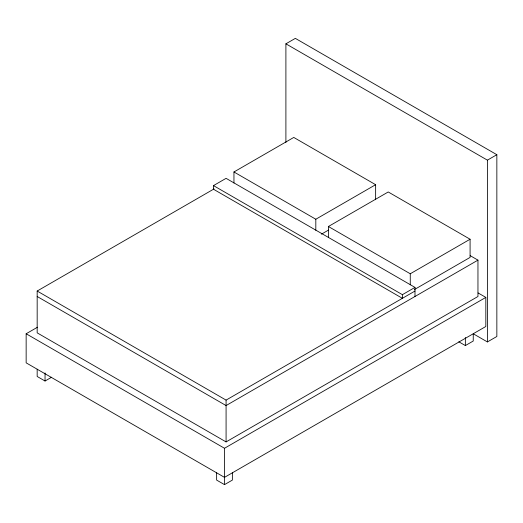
<?xml version="1.0" encoding="UTF-8"?>
<svg xmlns="http://www.w3.org/2000/svg" width="523" height="523" viewBox="0 0 523 523"><rect width="100%" height="100%" fill="white"/><g stroke="black" fill="none" stroke-linecap="round" stroke-linejoin="round"><path stroke-width="0.78" d="M285.898 142.452L285.898 43.821L295.345 38.369L496.85 154.703L496.85 336.485L487.403 341.937L473.263 333.772L473.237 341.029L465.365 345.572L458.808 341.787M233.951 183.037L233.951 171.975L293.769 137.438L375.632 184.697L375.632 199.714M213.489 185.606L402.396 294.671L402.396 298.313L213.489 189.241L213.489 185.606L226.08 178.336L414.987 287.402L414.987 296.495M470.177 255.642L477.957 260.134L477.957 296.495L226.08 441.915L37.172 332.85L37.172 291.036L214.051 188.914M478.068 292.919L485.828 297.404L485.828 326.489L224.504 477.362L26.15 362.844L26.15 333.759L37.453 327.235M233.951 171.975L315.814 219.235L375.632 184.697M37.172 369.205L37.172 376.475L45.043 381.019L51.6 377.233M328.405 237.573L328.405 226.505L388.229 191.967L470.085 239.233L470.085 257.408L414.491 289.507M321.442 234.167L328.477 230.1M285.898 43.821L487.403 160.156L496.85 154.703M328.405 226.505L410.267 273.771L470.085 239.233M402.396 294.671L414.987 287.402M37.172 291.036L226.08 400.108L414.987 291.036M477.957 260.134L226.08 405.56L37.172 296.495M26.15 333.759L224.504 448.276L485.828 297.404M216.633 472.818L216.633 480.088L224.504 484.631L232.375 480.088L232.375 472.818M487.403 160.156L487.403 341.937M465.365 337.492L465.365 345.572M410.267 273.771L410.267 284.832M315.814 219.235L315.814 230.303M226.08 400.108L226.08 441.915M224.504 448.276L224.504 484.631M45.043 372.938L45.043 381.019"/></g></svg>
